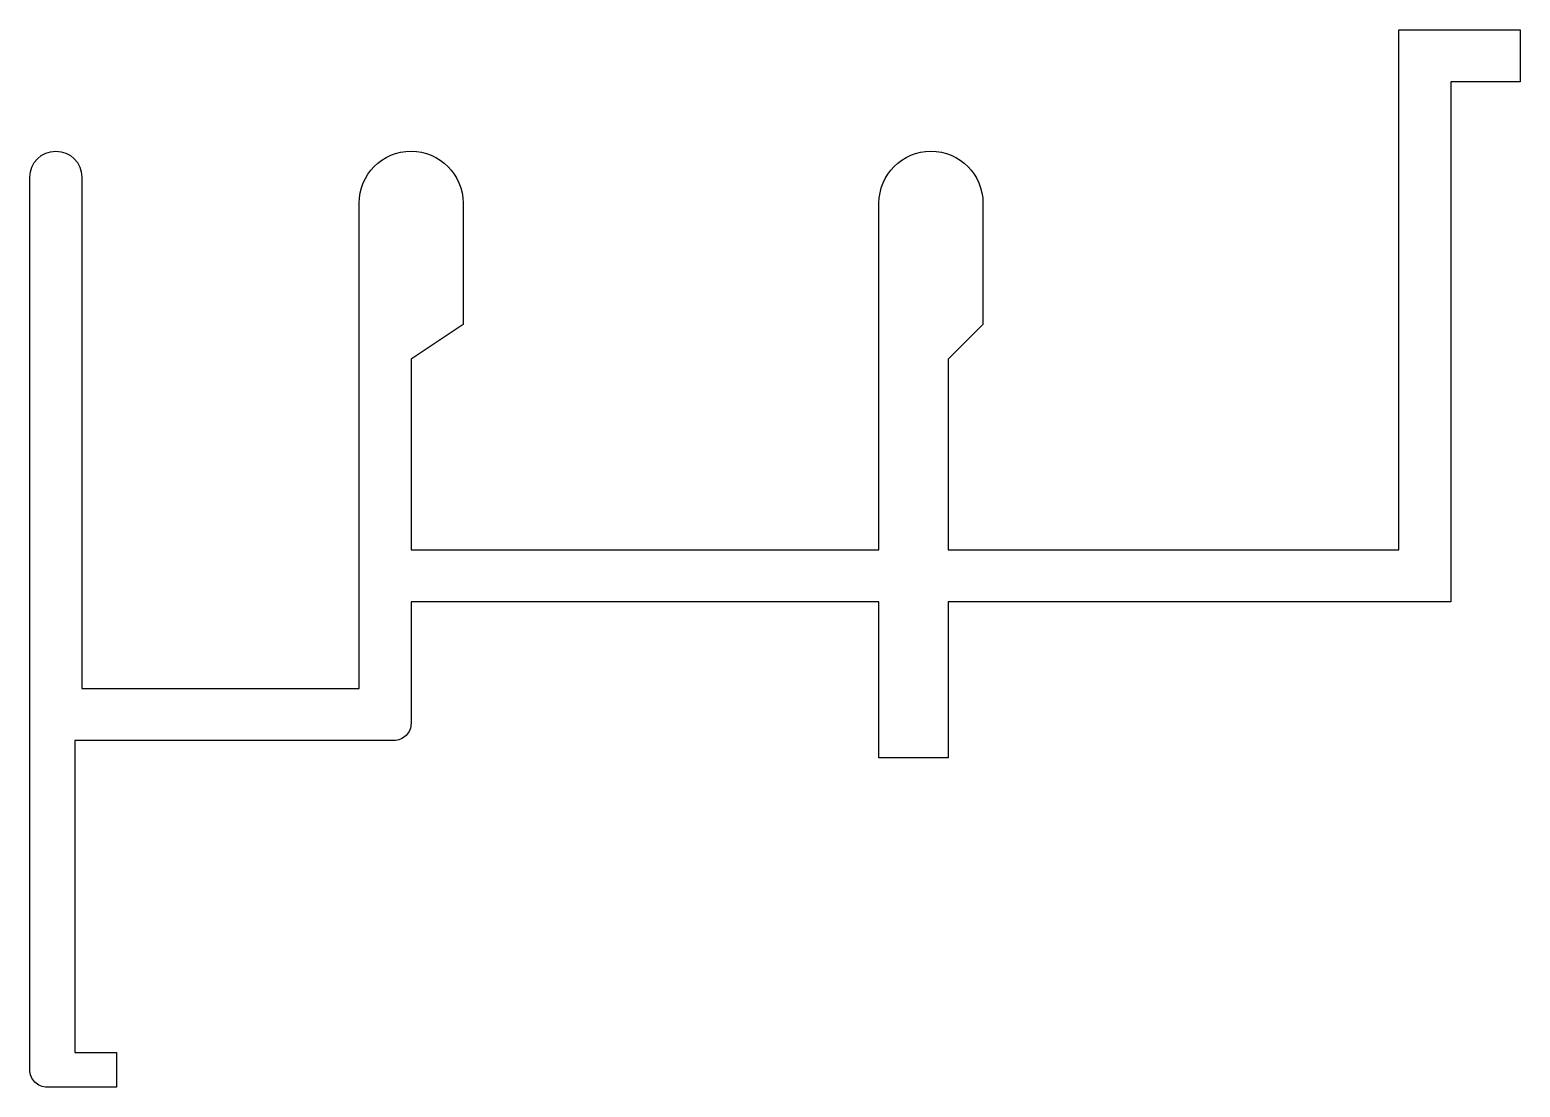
# Model space of a CAD drawing. Extents: x 230.3 to 278.7, y 238.6 to 272.9.
import ezdxf

# ---------------------------------------------------------------- set-up
doc = ezdxf.new("R2010")
doc.units = 0
doc.layers.add('ANA', color=220, linetype='CONTINUOUS')

msp = doc.modelspace()

# ---------------------------------------------------------------- linework, layer by layer
at = {"layer": 'ANA', "color": 230, "linetype": 'BYBLOCK'}
msp.add_lwpolyline([(244.401, 263.354), (242.714, 262.229), (242.714, 256.042), (257.901, 256.042), (257.901, 267.292, -1), (261.276, 267.292), (261.276, 263.354), (260.151, 262.229), (260.151, 256.042), (274.776, 256.042), (274.776, 267.292), (274.776, 272.917), (275.339, 272.917), (278.714, 272.917), (278.714, 271.229), (277.026, 271.229), (276.464, 271.229), (276.464, 254.354), (260.151, 254.354), (260.151, 249.292), (257.901, 249.292), (257.901, 254.354), (242.714, 254.354), (242.714, 251.542), (242.714, 250.417, -0.414214), (242.151, 249.854), (232.026, 249.854), (231.801, 249.854), (231.801, 239.729), (233.151, 239.729), (233.151, 238.604), (230.901, 238.604, -0.414214), (230.339, 239.167), (230.339, 268.136, -1), (232.026, 268.136), (232.026, 251.542), (241.026, 251.542), (241.026, 267.292, -1), (244.401, 267.292)], format="xyb", close=True, dxfattribs=at)

doc.saveas('drawing.dxf')
